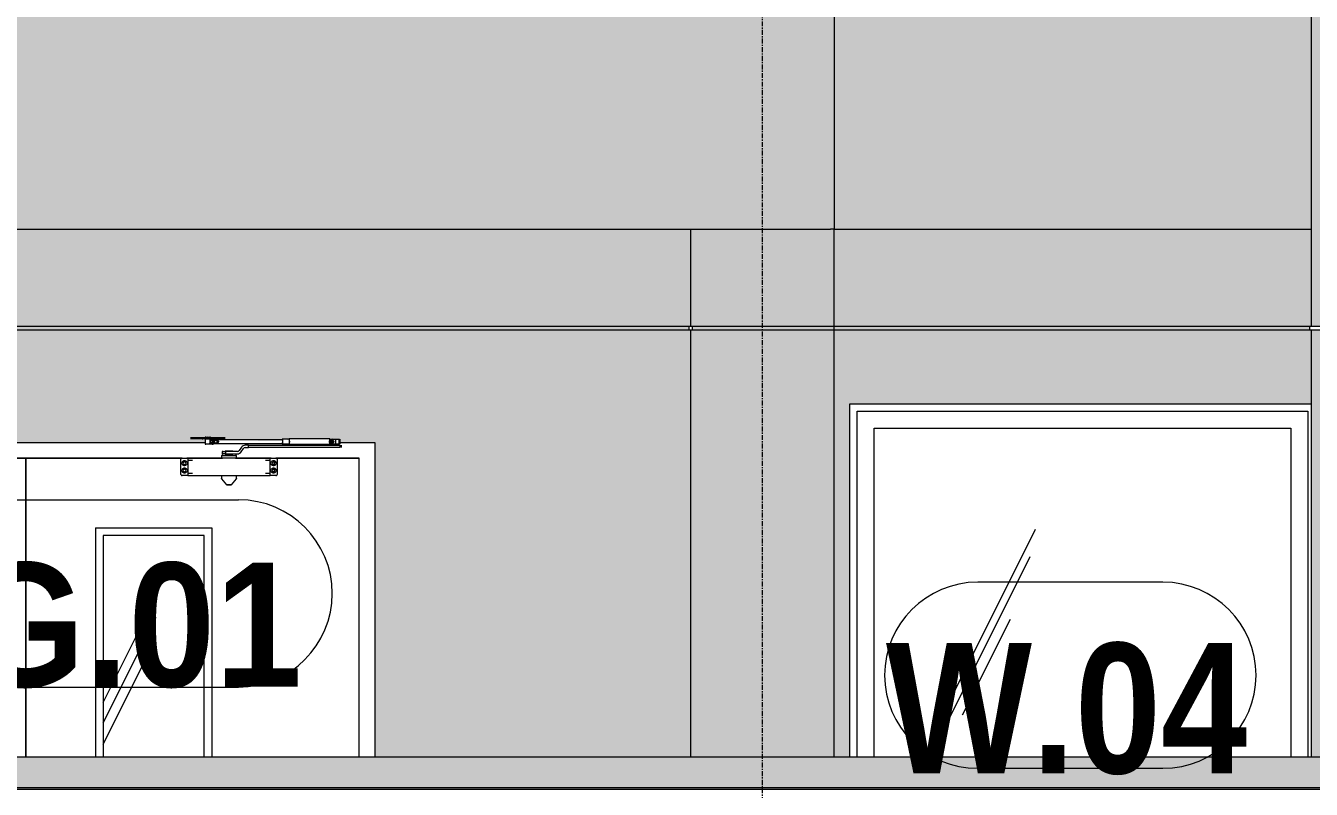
# Model space of a CAD drawing. Header units: millimetres. Extents: x 25061 to 259291, y -8723 to 35400.
# Drawn here: x 202011 to 205325, y 3506 to 5475 of the extents above; entities that cross this region are included whole.
import ezdxf

# ---------------------------------------------------------------- set-up
doc = ezdxf.new("R2010")
doc.units = ezdxf.units.MM
doc.linetypes.add('1 NÉT CALL OUT', pattern=[6, 3, -3])
doc.linetypes.add('Grid Line', pattern=[22.225, 12.7, -3.175, 3.175, -3.175])
for name, color, linetype, lineweight in [('A-DOOR', 31, 'Continuous', 9), ('A-DOOR-FRAM', 31, 'Continuous', 9), ('A-DOOR-IDEN', 31, 'Continuous', 9), ('A-GLAZ', 151, 'Continuous', 9), ('A-GLAZ-1', 7, '1 NÉT CALL OUT', 9), ('A-GLAZ-CURT', 52, 'Continuous', 9), ('A-GLAZ-CWMG', 51, 'Continuous', 9), ('A-GLAZ-IDEN', 152, 'Continuous', 9), ('A-WALL', 113, 'Continuous', 9), ('A-WALL-PATT-3', 111, 'Continuous', 5), ('I-WALL', 2, 'Continuous', 9), ('S-GRID-1', 1, 'Grid Line', 9)]:
    doc.layers.add(name, color=color, linetype=linetype, lineweight=lineweight)
doc.styles.add('Arial_B_1', font='arialbd.ttf', dxfattribs={"width": 0.9, "height": 320})
doc.styles.add('Arial_B_2', font='arialbd.ttf', dxfattribs={"width": 0.85, "height": 336})
pattern_1 = [(63.435, (-78970.7, 14236.3), (-0.002, 1625.6), [567.96, -3066.99]), (63.435, (-80596.3, 14236.3), (-0.002, 1625.6), [567.96, -3066.99]), (63.435, (-78192.5, 14550.35), (-0.002, 1625.6), [567.96, -3066.99]), (63.435, (-79818.1, 14550.35), (-0.002, 1625.6), [567.96, -3066.99]), (63.435, (-78310.3, 14439.5), (-0.002, 1625.6), [567.96, -3066.99]), (63.435, (-79935.9, 14439.5), (-0.002, 1625.6), [567.96, -3066.99]), (63.435, (-78430.35, 15074.4), (-0.002, 1625.6), [276.06, -3358.9]), (63.435, (-80055.95, 15074.4), (-0.002, 1625.6), [276.06, -3358.9]), (63.435, (-78508.9, 14976.15), (-0.002, 1625.6), [567.96, -3066.99]), (63.435, (-80134.5, 14976.15), (-0.002, 1625.6), [567.96, -3066.99]), (63.435, (-78495, 15046.7), (-0.002, 1625.6), [567.96, -3066.99]), (63.435, (-80120.6, 15046.7), (-0.002, 1625.6), [567.96, -3066.99]), (63.435, (-79150.9, 14737.2), (-0.002, 1625.6), [567.96, -3066.99]), (63.435, (-80776.5, 14737.2), (-0.002, 1625.6), [567.96, -3066.99]), (63.435, (-79137, 14820.35), (-0.002, 1625.6), [567.96, -3066.99]), (63.435, (-80762.6, 14820.35), (-0.002, 1625.6), [567.96, -3066.99]), (63.435, (-79133.3, 14880.3), (-0.002, 1625.6), [567.96, -3066.99]), (63.435, (-80758.9, 14880.3), (-0.002, 1625.6), [567.96, -3066.99])]

# ---------------------------------------------------------------- blocks, each defined once
blk = doc.blocks.new('M_Fixed - 1200 x 1400-2147274-TKCS_MẶT CẮT 2')
at = {"layer": 'A-GLAZ'}
h = blk.add_hatch(dxfattribs=at)
h.set_pattern_fill('FP_35', color=256, style=0, pattern_type=2)
h.set_pattern_definition(pattern_1)
h.paths.add_polyline_path([(-76417.1, 3589.5), (-75990.6, 3589.5), (-75990.6, 4437), (-77064.6, 4437), (-77064.6, 3589.5), (-76706.4, 3589.5)])
for p, q in [((-77108.6, 3589.5), (-77108.6, 4481)), ((-77108.6, 4481), (-75946.6, 4481)), ((-75946.6, 4481), (-75946.6, 3589.5)), ((-77064.6, 3589.5), (-77064.6, 4437)), ((-77064.6, 4437), (-75990.6, 4437)), ((-75990.6, 4437), (-75990.6, 3589.5))]:
    blk.add_line(p, q, dxfattribs=at)
blk = doc.blocks.new('FD_07 - DIG_01-1800x2200-CỬA ĐI 2 CÁNH 2-2150742-TKCS_MẶT CẮT 2')
at = {"layer": 'A-DOOR'}
h = blk.add_hatch(dxfattribs=at)
h.set_pattern_fill('FP_35', color=256, style=0, pattern_type=2)
h.set_pattern_definition(pattern_1)
h.paths.add_polyline_path([(-79052.2, 2400), (-78792.2, 2400), (-78792.2, 2956.6), (-79052.2, 2956.6), (-79052.2, 2660)])
h.paths.add_polyline_path([(-78792.2, 3589.5), (-78792.2, 4160), (-79052.2, 4160), (-79052.2, 3589.5)])
for p, q in [((-78827.6, 4413.5), (-78827.2, 4413.5)), ((-78827.6, 4410.5), (-78827.2, 4410.5)), ((-78827.2, 4413.5), (-78807.9, 4413.5)), ((-78827.2, 4410.5), (-78807.9, 4410.5)), ((-78807.9, 4413.5), (-78807.6, 4413.5)), ((-78807.9, 4410.5), (-78807.6, 4410.5)), ((-78807.5, 4413.5), (-78802.3, 4413.5)), ((-78807.5, 4410.5), (-78802.3, 4410.5)), ((-78802.3, 4413.5), (-78801.2, 4413.5)), ((-78802.3, 4410.5), (-78801.2, 4410.5)), ((-78801.2, 4413.5), (-78784.7, 4413.5)), ((-78801.2, 4410.5), (-78784.7, 4410.5)), ((-78795.6, 4409.5), (-78797.6, 4409.5)), ((-78797.6, 4409.5), (-78795.6, 4409.5)), ((-78787.3, 4409.5), (-78795.6, 4409.5)), ((-78789.1, 4409.5), (-78789.1, 4395.5)), ((-78787.8, 4409.5), (-78788.8, 4409.5)), ((-78788.8, 4409.5), (-78777.3, 4409.5)), ((-78788.6, 4415.3), (-78788.6, 4413.5)), ((-78787.6, 4410.5), (-78787.6, 4409.5)), ((-78787.6, 4409.5), (-78787.5, 4409.5)), ((-78782.6, 4413.5), (-78785.1, 4413.5)), ((-78785.1, 4413.5), (-78782.6, 4413.5)), ((-78782.6, 4410.5), (-78785.1, 4410.5)), ((-78785.1, 4410.5), (-78782.6, 4410.5)), ((-78782.6, 4410.5), (-78785.1, 4410.5)), ((-78785.1, 4410.5), (-78782.6, 4410.5)), ((-78784.7, 4413.5), (-78780.4, 4413.5)), ((-78784.7, 4413.5), (-78780.4, 4413.5)), ((-78780.4, 4412.5), (-78784.7, 4412.5)), ((-78784.7, 4410.5), (-78780.4, 4410.5)), ((-78784.7, 4410.5), (-78780.4, 4410.5)), ((-78782.6, 4413.5), (-78784.1, 4413.5)), ((-78784.1, 4413.5), (-78782.6, 4413.5)), ((-78782.6, 4415.3), (-78782.6, 4415.3)), ((-78782.6, 4415.3), (-78782.6, 4415.3)), ((-78782.6, 4413.5), (-78780.1, 4413.5)), ((-78780.1, 4413.5), (-78782.6, 4413.5)), ((-78782.6, 4413.5), (-78781, 4413.5)), ((-78781, 4413.5), (-78782.6, 4413.5)), ((-78782.6, 4410.5), (-78780.1, 4410.5)), ((-78780.1, 4410.5), (-78782.6, 4410.5)), ((-78782.6, 4410.5), (-78780.1, 4410.5)), ((-78780.1, 4410.5), (-78782.6, 4410.5)), ((-78780.4, 4413.5), (-78764, 4413.5)), ((-78780.4, 4410.5), (-78764, 4410.5)), ((-78777.6, 4409.5), (-78777.6, 4410.5)), ((-78777.3, 4409.5), (-78771.6, 4409.5)), ((-78777.3, 4409.5), (-78777.3, 4395.5)), ((-78776.6, 4413.5), (-78776.6, 4415.3)), ((-78776.1, 4395.5), (-78776.1, 4409.5)), ((-78769.6, 4409.5), (-78771.6, 4409.5)), ((-78767.6, 4409.5), (-78769.6, 4409.5)), ((-78769.6, 4409.5), (-78767.6, 4409.5)), ((-78764, 4413.5), (-78762.8, 4413.5)), ((-78764, 4410.5), (-78762.8, 4410.5)), ((-78762.8, 4413.5), (-78757.6, 4413.5)), ((-78762.8, 4410.5), (-78757.6, 4410.5)), ((-78757.5, 4413.5), (-78757.2, 4413.5)), ((-78757.5, 4410.5), (-78757.2, 4410.5)), ((-78757.2, 4413.5), (-78738, 4413.5)), ((-78757.2, 4410.5), (-78738, 4410.5)), ((-78738, 4413.5), (-78737.6, 4413.5)), ((-78738, 4410.5), (-78737.6, 4410.5)), ((-78573.2, 4408.5), (-78590.6, 4408.5)), ((-78468.6, 4409.5), (-78573.2, 4409.5)), ((-78467.7, 4409), (-78460.8, 4409)), ((-78467.7, 4409), (-78467.7, 4396)), ((-78467.7, 4396.4), (-78467.7, 4408.6)), ((-78467.7, 4408.6), (-78467.7, 4396.4)), ((-78461.4, 4409), (-78460.8, 4409)), ((-78460.8, 4409), (-78453.7, 4409)), ((-78453.7, 4409), (-78443.1, 4409)), ((-78453.7, 4409), (-78453.7, 4396)), ((-78444.1, 4393), (-78444.1, 4409)), ((-78441.6, 4396), (-78441.6, 4409)), ((-78788.8, 4395.5), (-78789.1, 4395.5)), ((-78789.1, 4395.5), (-78787.4, 4395.5)), ((-78777.3, 4395.5), (-78788.8, 4395.5)), ((-78777.8, 4402.4), (-78777.8, 4395.5)), ((-78777.8, 4395.5), (-78777.1, 4395.5)), ((-78771.6, 4395.5), (-78777.3, 4395.5)), ((-78590.6, 4407.5), (-78777, 4407.5)), ((-78777, 4397.5), (-78590.6, 4397.5)), ((-78773, 4405.8), (-78773, 4403.9)), ((-78773, 4401), (-78773, 4399.2)), ((-78771.4, 4406.5), (-78766.6, 4406.5)), ((-78768.2, 4406.5), (-78771.4, 4406.5)), ((-78771.4, 4398.5), (-78768.2, 4398.5)), ((-78766.6, 4398.5), (-78771.4, 4398.5)), ((-78767, 4406.5), (-78768.2, 4406.5)), ((-78768.2, 4398.5), (-78767, 4398.5)), ((-78766.6, 4406.5), (-78765.4, 4406.5)), ((-78765.4, 4398.5), (-78766.6, 4398.5)), ((-78765.4, 4406.5), (-78758.5, 4406.5)), ((-78758.5, 4398.5), (-78765.4, 4398.5)), ((-78758.5, 4398.5), (-78758.5, 4406.5)), ((-78745.4, 4377), (-78745.4, 4371)), ((-78743.2, 4377), (-78745.4, 4377)), ((-78745.4, 4377), (-78736.9, 4377)), ((-78738, 4379), (-78730.6, 4379)), ((-78738, 4379), (-78738, 4377)), ((-78706.5, 4377), (-78736.9, 4377)), ((-78736.9, 4377), (-78736.9, 4371)), ((-78730.6, 4379), (-78720.6, 4379)), ((-78730.6, 4379), (-78730.6, 4377)), ((-78720.6, 4379), (-78717.9, 4379)), ((-78720.6, 4379), (-78720.6, 4377)), ((-78717.9, 4377), (-78717.9, 4379)), ((-78695.8, 4387.9), (-78701.6, 4379.6)), ((-78696.7, 4376.1), (-78690.9, 4384.4)), ((-78686, 4393), (-78686, 4393)), ((-78677.6, 4393), (-78686, 4393)), ((-78686, 4387), (-78677.6, 4387)), ((-78677.6, 4387), (-78677.6, 4393)), ((-78677.6, 4393), (-78442.2, 4393)), ((-78442.2, 4387), (-78677.6, 4387)), ((-78590.6, 4396.5), (-78573.2, 4396.5)), ((-78573.2, 4395.5), (-78468.6, 4395.5)), ((-78460.8, 4396), (-78467.7, 4396)), ((-78460.8, 4396), (-78461.4, 4396)), ((-78453.7, 4396), (-78460.8, 4396)), ((-78455.1, 4396), (-78455.1, 4393)), ((-78453.9, 4396.2), (-78453.9, 4393)), ((-78443.1, 4396), (-78453.7, 4396)), ((-78445.3, 4393), (-78445.3, 4396)), ((-78442.2, 4393), (-78442.2, 4393)), ((-78442.2, 4393), (-78442.2, 4387)), ((-78442.2, 4387), (-78442.2, 4387)), ((-78437.6, 4387), (-78437.6, 4393)), ((-79252.2, 4360), (-79655.4, 4360)), ((-78848.9, 4360), (-79252.2, 4360)), ((-79252.2, 4360), (-79252.2, 3589.5)), ((-79252.2, 3589.5), (-79252.2, 4360)), ((-78851.9, 4318), (-78851.9, 4357)), ((-78848.9, 4360), (-78836.7, 4360)), ((-78744.9, 4360), (-78836.7, 4360)), ((-78836.7, 4360), (-78834.7, 4360)), ((-78834.3, 4360), (-78833.9, 4360)), ((-78621.9, 4360), (-78833.9, 4360)), ((-78833.9, 4360), (-78833.9, 4359.7)), ((-78833.9, 4359.7), (-78833.9, 4351.1)), ((-78821.9, 4354), (-78833.9, 4354)), ((-78833.9, 4351.1), (-78833.9, 4349.3)), ((-78833.9, 4349.3), (-78833.9, 4325.7)), ((-78747.5, 4367), (-78747.5, 4360)), ((-78744.9, 4367), (-78747.5, 4367)), ((-78747.5, 4367), (-78746.8, 4367)), ((-78746.8, 4360), (-78747.5, 4360)), ((-78747.5, 4360), (-78744.9, 4360)), ((-78746.8, 4367), (-78708.4, 4367)), ((-78708.4, 4360), (-78746.8, 4360)), ((-78736.9, 4371), (-78745.4, 4371)), ((-78745.4, 4371), (-78743.2, 4371)), ((-78738, 4371), (-78738, 4369)), ((-78734.3, 4369), (-78738, 4369)), ((-78736.9, 4371), (-78706.5, 4371)), ((-78736.9, 4369), (-78736.9, 4367)), ((-78736.6, 4369), (-78736.9, 4369)), ((-78736.9, 4369), (-78736.6, 4369)), ((-78735.7, 4369), (-78736.6, 4369)), ((-78736.6, 4369), (-78735.7, 4369)), ((-78725.6, 4369), (-78734.3, 4369)), ((-78734.3, 4369), (-78730.3, 4369)), ((-78730.6, 4369), (-78734.3, 4369)), ((-78730.6, 4371), (-78730.6, 4369)), ((-78725.6, 4369), (-78730.6, 4369)), ((-78730.3, 4369), (-78721.6, 4369)), ((-78719.2, 4369), (-78725.6, 4369)), ((-78720.6, 4369), (-78725.6, 4369)), ((-78721.6, 4369), (-78719.2, 4369)), ((-78720.6, 4371), (-78720.6, 4369)), ((-78719.2, 4369), (-78720.6, 4369)), ((-78719.2, 4369), (-78718.9, 4369)), ((-78718.9, 4369), (-78719.2, 4369)), ((-78717.9, 4369), (-78719.2, 4369)), ((-78718.9, 4367), (-78718.9, 4369)), ((-78717.9, 4369), (-78717.9, 4371)), ((-78709.1, 4367), (-78711, 4367)), ((-78619.2, 4360), (-78711, 4360)), ((-78711, 4360), (-78709.1, 4360)), ((-78708.4, 4367), (-78709.1, 4367)), ((-78709.1, 4360), (-78708.4, 4360)), ((-78708.4, 4360), (-78708.4, 4367)), ((-78621.9, 4354), (-78633.9, 4354)), ((-78621.9, 4360), (-78621.6, 4360)), ((-78621.9, 4359.7), (-78621.9, 4360)), ((-78621.9, 4351.1), (-78621.9, 4359.7)), ((-78621.9, 4349.3), (-78621.9, 4351.1)), ((-78621.9, 4325.7), (-78621.9, 4349.3)), ((-78621.1, 4360), (-78619.2, 4360)), ((-78619.2, 4360), (-78606.9, 4360)), ((-78392.2, 4360), (-78606.9, 4360)), ((-78603.9, 4357), (-78603.9, 4318)), ((-78392.2, 3589.5), (-78392.2, 4360)), ((-78836.7, 4315), (-78848.9, 4315)), ((-78834.7, 4315), (-78836.7, 4315)), ((-78833.9, 4315), (-78834.3, 4315)), ((-78833.9, 4325.7), (-78833.9, 4323.9)), ((-78833.9, 4323.9), (-78833.9, 4315.3)), ((-78833.9, 4321), (-78821.9, 4321)), ((-78833.9, 4315.3), (-78833.9, 4315)), ((-78833.9, 4315), (-78621.9, 4315)), ((-78747.4, 4315), (-78747.4, 4307.4)), ((-78746.8, 4315), (-78727.9, 4315)), ((-78727.9, 4315), (-78709.1, 4315)), ((-78708.4, 4307.4), (-78708.4, 4315)), ((-78633.9, 4321), (-78621.9, 4321)), ((-78621.9, 4323.9), (-78621.9, 4325.7)), ((-78621.9, 4315.3), (-78621.9, 4323.9)), ((-78621.9, 4315), (-78621.9, 4315.3)), ((-78621.6, 4315), (-78621.9, 4315)), ((-78619.2, 4315), (-78621.1, 4315)), ((-78606.9, 4315), (-78619.2, 4315)), ((-78747.2, 4306.7), (-78734.2, 4291.3)), ((-78727.9, 4291), (-78727.9, 4291)), ((-78727.9, 4291), (-78727.9, 4291)), ((-78721.7, 4291.3), (-78708.7, 4306.7)), ((-79072.2, 4180), (-78772.2, 4180)), ((-79072.2, 4180), (-79072.2, 3589.5)), ((-78772.2, 4180), (-78772.2, 3589.5)), ((-79052.2, 4160), (-79052.2, 3589.5)), ((-78792.2, 4160), (-79052.2, 4160)), ((-78792.2, 3589.5), (-78792.2, 4160))]:
    blk.add_line(p, q, dxfattribs=at)
at = {"layer": 'A-DOOR', "flags": 128}
for points in [[(-78758.5, 4406.5), (-78757.5, 4406), (-78756.7, 4405.4), (-78756.1, 4404.7), (-78755.6, 4404), (-78755.3, 4403.3), (-78755.3, 4402.5)], [(-78755.3, 4402.5), (-78755.3, 4401.7), (-78755.6, 4401), (-78756.1, 4400.3), (-78756.7, 4399.6), (-78757.5, 4399), (-78758.5, 4398.5)], [(-78757.8, 4402.5), (-78757.9, 4403.3), (-78758.1, 4404), (-78758.4, 4404.7)], [(-78758.4, 4400.3), (-78758.1, 4401), (-78757.9, 4401.7), (-78757.8, 4402.5)], [(-78848.9, 4360), (-78849.6, 4359.9), (-78850.2, 4359.7), (-78850.8, 4359.3), (-78851.3, 4358.9), (-78851.6, 4358.3), (-78851.9, 4357.7), (-78851.9, 4357)], [(-78603.9, 4357), (-78604, 4357.7), (-78604.2, 4358.3), (-78604.6, 4358.9), (-78605.1, 4359.3), (-78605.6, 4359.7), (-78606.3, 4359.9), (-78606.9, 4360)], [(-78851.9, 4318), (-78851.9, 4317.3), (-78851.6, 4316.7), (-78851.3, 4316.1), (-78850.8, 4315.7), (-78850.2, 4315.3), (-78849.6, 4315.1), (-78848.9, 4315)], [(-78606.9, 4315), (-78606.3, 4315.1), (-78605.6, 4315.3), (-78605.1, 4315.7), (-78604.6, 4316.1), (-78604.2, 4316.7), (-78604, 4317.3), (-78603.9, 4318)], [(-78747.2, 4306.7), (-78747.2, 4306.7), (-78747.2, 4306.8), (-78747.2, 4306.8), (-78747.3, 4306.8), (-78747.3, 4306.9), (-78747.3, 4306.9), (-78747.3, 4307), (-78747.4, 4307), (-78747.4, 4307), (-78747.4, 4307.1), (-78747.4, 4307.1), (-78747.4, 4307.2), (-78747.4, 4307.2), (-78747.4, 4307.3), (-78747.4, 4307.3), (-78747.4, 4307.3), (-78747.4, 4307.4), (-78747.4, 4307.4)], [(-78733.5, 4291), (-78733.5, 4291), (-78733.6, 4291), (-78733.6, 4291), (-78733.7, 4291), (-78733.7, 4291), (-78733.7, 4291), (-78733.8, 4291), (-78733.8, 4291), (-78733.8, 4291.1), (-78733.9, 4291.1), (-78733.9, 4291.1), (-78733.9, 4291.1), (-78734, 4291.1), (-78734, 4291.1), (-78734, 4291.2), (-78734.1, 4291.2), (-78734.1, 4291.2), (-78734.1, 4291.2), (-78734.1, 4291.3), (-78734.2, 4291.3), (-78734.2, 4291.3), (-78734.2, 4291.3)], [(-78727.9, 4291), (-78728.2, 4291), (-78728.4, 4291), (-78728.6, 4291), (-78728.8, 4291), (-78729, 4291), (-78729.3, 4291), (-78729.5, 4291), (-78729.7, 4291), (-78729.9, 4291), (-78730.1, 4291), (-78730.3, 4291), (-78730.5, 4291), (-78730.7, 4291), (-78730.9, 4291), (-78731.1, 4291), (-78731.3, 4291), (-78731.4, 4291), (-78731.6, 4291), (-78731.8, 4291), (-78731.9, 4291), (-78732.1, 4291), (-78732.2, 4291), (-78732.4, 4291), (-78732.5, 4291), (-78732.6, 4291), (-78732.7, 4291), (-78732.9, 4291), (-78733, 4291), (-78733, 4291), (-78733.1, 4291), (-78733.2, 4291), (-78733.3, 4291), (-78733.3, 4291), (-78733.4, 4291), (-78733.4, 4291), (-78733.5, 4291), (-78733.5, 4291), (-78733.5, 4291), (-78733.5, 4291)], [(-78733.5, 4291), (-78733.5, 4291), (-78733.5, 4291), (-78733.5, 4291), (-78733.4, 4291), (-78733.4, 4291), (-78733.3, 4291), (-78733.3, 4291), (-78733.2, 4291), (-78733.2, 4291), (-78733.1, 4291), (-78733, 4291), (-78732.9, 4291), (-78732.8, 4291), (-78732.7, 4291), (-78732.5, 4291), (-78732.4, 4291), (-78732.3, 4291), (-78732.1, 4291), (-78732, 4291), (-78731.8, 4291), (-78731.7, 4291), (-78731.5, 4291), (-78731.3, 4291), (-78731.1, 4291), (-78730.9, 4291), (-78730.8, 4291), (-78730.6, 4291), (-78730.4, 4291), (-78730.2, 4291), (-78730, 4291), (-78729.7, 4291), (-78729.5, 4291), (-78729.3, 4291), (-78729.1, 4291), (-78728.9, 4291), (-78728.7, 4291), (-78728.4, 4291), (-78728.2, 4291), (-78728, 4291), (-78727.9, 4291)], [(-78727.9, 4291), (-78727.7, 4291), (-78727.5, 4291), (-78727.3, 4291), (-78727, 4291), (-78726.8, 4291), (-78726.6, 4291), (-78726.4, 4291), (-78726.2, 4291), (-78726, 4291), (-78725.8, 4291), (-78725.6, 4291), (-78725.4, 4291), (-78725.2, 4291), (-78725, 4291), (-78724.8, 4291), (-78724.6, 4291), (-78724.4, 4291), (-78724.3, 4291), (-78724.1, 4291), (-78723.9, 4291), (-78723.8, 4291), (-78723.6, 4291), (-78723.5, 4291), (-78723.4, 4291), (-78723.2, 4291), (-78723.1, 4291), (-78723, 4291), (-78722.9, 4291), (-78722.8, 4291), (-78722.7, 4291), (-78722.7, 4291), (-78722.6, 4291), (-78722.5, 4291), (-78722.5, 4291), (-78722.4, 4291), (-78722.4, 4291), (-78722.4, 4291), (-78722.4, 4291), (-78722.4, 4291)], [(-78722.4, 4291), (-78722.4, 4291), (-78722.4, 4291), (-78722.4, 4291), (-78722.4, 4291), (-78722.5, 4291), (-78722.5, 4291), (-78722.6, 4291), (-78722.6, 4291), (-78722.7, 4291), (-78722.8, 4291), (-78722.9, 4291), (-78723, 4291), (-78723.1, 4291), (-78723.2, 4291), (-78723.3, 4291), (-78723.5, 4291), (-78723.6, 4291), (-78723.7, 4291), (-78723.9, 4291), (-78724, 4291), (-78724.2, 4291), (-78724.4, 4291), (-78724.6, 4291), (-78724.7, 4291), (-78724.9, 4291), (-78725.1, 4291), (-78725.3, 4291), (-78725.5, 4291), (-78725.7, 4291), (-78725.9, 4291), (-78726.1, 4291), (-78726.3, 4291), (-78726.6, 4291), (-78726.8, 4291), (-78727, 4291), (-78727.2, 4291), (-78727.4, 4291), (-78727.7, 4291), (-78727.9, 4291), (-78727.9, 4291)], [(-78721.7, 4291.3), (-78721.7, 4291.3), (-78721.7, 4291.3), (-78721.7, 4291.2), (-78721.8, 4291.2), (-78721.8, 4291.2), (-78721.8, 4291.2), (-78721.8, 4291.2), (-78721.9, 4291.1), (-78721.9, 4291.1), (-78721.9, 4291.1), (-78722, 4291.1), (-78722, 4291.1), (-78722, 4291.1), (-78722.1, 4291), (-78722.1, 4291), (-78722.2, 4291), (-78722.2, 4291), (-78722.2, 4291), (-78722.3, 4291), (-78722.3, 4291), (-78722.3, 4291), (-78722.4, 4291)], [(-78708.4, 4307.4), (-78708.4, 4307.4), (-78708.4, 4307.3), (-78708.4, 4307.3), (-78708.4, 4307.2), (-78708.5, 4307.2), (-78708.5, 4307.1), (-78708.5, 4307.1), (-78708.5, 4307.1), (-78708.5, 4307), (-78708.5, 4307), (-78708.5, 4306.9), (-78708.6, 4306.9), (-78708.6, 4306.9), (-78708.6, 4306.8), (-78708.6, 4306.8), (-78708.7, 4306.7), (-78708.7, 4306.7), (-78708.7, 4306.7)]]:
    blk.add_lwpolyline(points, dxfattribs=at)
at = {"layer": 'A-DOOR'}
for centre, start, end in [((-78842.9, 4347), 0, 180), ((-78842.9, 4347), 180, 0), ((-78612.9, 4347), 0, 180), ((-78612.9, 4347), 180, 0), ((-78842.9, 4328), 0, 180), ((-78842.9, 4328), 180, 0), ((-78612.9, 4328), 0, 180), ((-78612.9, 4328), 180, 0)]:
    blk.add_arc(centre, 3.5, start, end, dxfattribs=at)
for centre, major_axis, ratio, start_param, end_param in [((-78771.6, 4402.5), (0, 7), 0.965835, 4.712389, 6.283185), ((-78774.3, 4402.5), (0, 7), 0.965835, 4.712389, 5.759587), ((-78772.2, 4402.5), (0, 7), 0.965835, 4.712389, 6.021386), ((-78773.7, 4402.5), (0, 7), 0.965835, 4.974188, 5.759587), ((-78590.6, 4402.5), (0, 6), 0.259156, 4.712389, 6.806784), ((-78573.2, 4402.5), (0, 7), 0.259156, 4.712389, 7.068583), ((-78573.2, 4402.5), (0, 6), 0.259156, 4.712389, 6.806784), ((-78468.6, 4402.5), (0, 7), 0.259156, 5.776005, 6.283185), ((-78459.5, 4402.5), (0, 6.79), 0.965835, 0.291061, 1.570796), ((-78459, 4402.5), (0, 6.79), 0.965835, 0.291061, 1.570796), ((-78777, 4402.5), (0, 5), 0.259156, 2.356194, 2.879793), ((-78772, 4402.5), (0, 2.5), 0.965835, 0.261799, 0.523599), ((-78772, 4402.5), (0, 2.5), 0.965835, 2.617994, 2.879793), ((-78771.5, 4402.5), (0, 2.5), 0.965835, 0.261799, 0.523599), ((-78771.5, 4402.5), (0, 2.5), 0.965835, 0.261799, 0.523599), ((-78771.5, 4402.5), (0, 2.5), 0.965835, 2.617994, 2.879793), ((-78771.5, 4402.5), (0, 2.5), 0.965835, 2.617994, 2.879793), ((-78773.8, 4402.5), (0, 5), 0.259156, 4.942493, 5.172597), ((-78773.8, 4402.5), (0, 5), 0.259156, 4.252181, 4.482285), ((-78770, 4402.5), (0, 2.5), 0.965835, 0.785398, 1.047198), ((-78770, 4402.5), (0, 2.5), 0.965835, 0.785398, 1.047198), ((-78770, 4402.5), (0, 2.5), 0.965835, 2.094395, 2.356194), ((-78770, 4402.5), (0, 2.5), 0.965835, 2.094395, 2.356194), ((-78769.4, 4402.5), (0, 2.5), 0.965835, 4.712389, 7.853982), ((-78769.4, 4402.5), (0, 2.5), 0.965835, 1.570796, 4.712389), ((-78771.6, 4402.5), (0, 7), 0.965835, 3.141593, 4.712389), ((-78770, 4402.5), (0, 2.5), 0.965835, 4.712389, 6.806784), ((-78770, 4402.5), (0, 2.5), 0.965835, 4.712389, 6.806784), ((-78770, 4402.5), (0, 2.5), 0.965835, 2.617994, 4.712389), ((-78770, 4402.5), (0, 2.5), 0.965835, 2.617994, 4.712389), ((-78771.5, 4402.5), (0, 2.5), 0.965835, 4.712389, 6.021386), ((-78771.5, 4402.5), (0, 2.5), 0.965835, 4.712389, 6.021386), ((-78771.5, 4402.5), (0, 2.5), 0.965835, 3.403392, 4.712389), ((-78774.3, 4402.5), (0, 7), 0.965835, 3.665191, 4.712389), ((-78771.5, 4402.5), (0, 2.5), 0.965835, 3.403392, 4.712389), ((-78772, 4402.5), (0, 2.5), 0.965835, 4.712389, 5.759587), ((-78772, 4402.5), (0, 2.5), 0.965835, 3.665191, 4.712389), ((-78772.2, 4402.5), (0, 7), 0.965835, 3.403392, 4.712389), ((-78773.7, 4402.5), (0, 7), 0.965835, 3.665191, 4.45059), ((-78706.5, 4383), (0, 6), 1, 3.141593, 4.101524), ((-78706.5, 4383), (0, 12), 1, 3.141593, 4.101524), ((-78686, 4381), (0, 12), 1, 0, 0.959931), ((-78686, 4381), (0, 6), 1, 0, 0.959931), ((-78590.6, 4402.5), (0, 6), 0.259156, 2.617994, 4.712389), ((-78590.6, 4402.5), (0, 5), 0.259156, 4.712389, 6.283185), ((-78590.6, 4402.5), (0, 5), 0.259156, 3.141593, 4.712389), ((-78573.2, 4402.5), (0, 7), 0.259156, 2.356194, 4.712389), ((-78573.2, 4402.5), (0, 6), 0.259156, 2.617994, 4.712389), ((-78468.6, 4402.5), (0, 7), 0.259156, 3.141593, 3.648773), ((-78459.5, 4402.5), (0, 6.79), 0.965835, 1.570796, 2.850532), ((-78459, 4402.5), (0, 6.79), 0.965835, 1.570796, 2.850532), ((-78462, 4402.5), (0, 2.5), 0.965835, 4.712389, 7.068583), ((-78462.5, 4402.5), (0, 2.5), 0.965835, 6.021386, 6.806784), ((-78462, 4402.5), (0, 2.5), 0.965835, 2.356194, 4.712389), ((-78462.5, 4402.5), (0, 2.5), 0.965835, 2.617994, 3.403392), ((-78461.9, 4402.5), (0, 2.5), 0.965835, 4.712389, 7.068583), ((-78461.9, 4402.5), (0, 2.5), 0.965835, 2.356194, 4.712389), ((-78460.1, 4402.5), (0, 2.5), 0.965835, 6.021386, 7.853982), ((-78460.2, 4402.5), (0, 2.5), 0.965835, 6.021386, 7.853982), ((-78460.1, 4402.5), (0, 2.5), 0.965835, 1.570796, 3.403392), ((-78460.2, 4402.5), (0, 2.5), 0.965835, 1.570796, 3.403392), ((-78459.6, 4402.5), (0, 2.5), 0.965835, 4.712389, 7.853982), ((-78459.6, 4402.5), (0, 2.5), 0.965835, 1.570796, 4.712389), ((-78462.5, 4402.5), (0, 2.5), 0.965835, 4.712389, 5.759587), ((-78462.5, 4402.5), (0, 2.5), 0.965835, 3.665191, 4.712389), ((-78460.2, 4402.5), (0, 2.5), 0.965835, 4.712389, 5.759587), ((-78460.2, 4402.5), (0, 2.5), 0.965835, 3.665191, 4.712389), ((-78460.1, 4402.5), (0, 2.5), 0.965835, 4.712389, 5.759587), ((-78460.1, 4402.5), (0, 2.5), 0.965835, 3.665191, 4.712389)]:
    blk.add_ellipse(centre, major_axis=major_axis, ratio=ratio, start_param=start_param, end_param=end_param, dxfattribs=at)
for points, knots in [([(-78468.8, 4402.5), (-78468.8, 4402.8), (-78468.8, 4403.2), (-78468.7, 4403.7), (-78468.7, 4404), (-78468.6, 4404.4), (-78468.5, 4404.8), (-78468.5, 4405), (-78468.4, 4405.3), (-78468.4, 4405.4), (-78468.3, 4405.6), (-78468.3, 4405.8), (-78468.2, 4406.1), (-78468.1, 4406.3), (-78468.1, 4406.5), (-78468, 4406.7), (-78468, 4406.8), (-78467.9, 4407), (-78467.9, 4407.3), (-78467.8, 4407.5), (-78467.8, 4407.8), (-78467.7, 4408.2), (-78467.7, 4408.5), (-78467.7, 4408.6)], [0, 0, 0, 0, 0.1, 0.15, 0.2, 0.25, 0.3, 0.35, 0.375, 0.4, 0.425, 0.45, 0.5, 0.55, 0.575, 0.6, 0.625, 0.65, 0.7, 0.75, 0.8, 0.9, 1, 1, 1, 1]), ([(-78467.7, 4396.4), (-78467.7, 4396.5), (-78467.7, 4396.8), (-78467.8, 4397.2), (-78467.8, 4397.5), (-78467.9, 4397.7), (-78467.9, 4398), (-78468, 4398.2), (-78468, 4398.3), (-78468.1, 4398.5), (-78468.1, 4398.7), (-78468.2, 4398.9), (-78468.3, 4399.2), (-78468.3, 4399.4), (-78468.4, 4399.6), (-78468.4, 4399.7), (-78468.5, 4400), (-78468.5, 4400.2), (-78468.6, 4400.6), (-78468.7, 4401), (-78468.7, 4401.3), (-78468.8, 4401.8), (-78468.8, 4402.2), (-78468.8, 4402.5)], [0, 0, 0, 0, 0.1, 0.2, 0.25, 0.3, 0.35, 0.375, 0.4, 0.425, 0.45, 0.5, 0.55, 0.575, 0.6, 0.625, 0.65, 0.7, 0.75, 0.8, 0.85, 0.9, 1, 1, 1, 1]), ([(-78849.3, 4347), (-78849.3, 4348.2), (-78848.8, 4350), (-78847.3, 4351.9), (-78845.8, 4352.9), (-78844.1, 4353.5), (-78842.4, 4353.7), (-78840.6, 4353.4), (-78839, 4352.6), (-78837.6, 4351.4), (-78836.9, 4350.4), (-78836.7, 4349.9)], [0, 0, 0, 0, 0.2, 0.3, 0.4, 0.5, 0.6, 0.7, 0.8, 0.9, 1, 1, 1, 1]), ([(-78836.7, 4344.1), (-78837.2, 4343), (-78838.4, 4341.7), (-78840.6, 4340.6), (-78842.4, 4340.3), (-78844.1, 4340.5), (-78845.8, 4341.1), (-78847.3, 4342.1), (-78848.4, 4343.5), (-78849.1, 4345.2), (-78849.3, 4346.4), (-78849.3, 4347)], [0, 0, 0, 0, 0.2, 0.3, 0.4, 0.5, 0.6, 0.7, 0.8, 0.9, 1, 1, 1, 1]), ([(-78619.2, 4349.9), (-78618.7, 4351), (-78617.5, 4352.3), (-78615.3, 4353.4), (-78613.5, 4353.7), (-78611.7, 4353.5), (-78610, 4352.9), (-78608.6, 4351.9), (-78607.4, 4350.5), (-78606.7, 4348.8), (-78606.6, 4347.6), (-78606.6, 4347)], [0, 0, 0, 0, 0.2, 0.3, 0.4, 0.5, 0.6, 0.7, 0.8, 0.9, 1, 1, 1, 1]), ([(-78606.6, 4347), (-78606.6, 4345.8), (-78607.1, 4344), (-78608.6, 4342.1), (-78610, 4341.1), (-78611.7, 4340.5), (-78613.5, 4340.3), (-78615.3, 4340.6), (-78616.9, 4341.4), (-78618.3, 4342.6), (-78618.9, 4343.6), (-78619.2, 4344.1)], [0, 0, 0, 0, 0.2, 0.3, 0.4, 0.5, 0.6, 0.7, 0.8, 0.9, 1, 1, 1, 1]), ([(-78849.3, 4328), (-78849.3, 4329.2), (-78848.8, 4331), (-78847.3, 4332.9), (-78845.8, 4333.9), (-78844.1, 4334.5), (-78842.4, 4334.7), (-78840.6, 4334.4), (-78839, 4333.6), (-78837.6, 4332.4), (-78836.9, 4331.4), (-78836.7, 4330.9)], [0, 0, 0, 0, 0.2, 0.3, 0.4, 0.5, 0.6, 0.7, 0.8, 0.9, 1, 1, 1, 1]), ([(-78836.7, 4325.1), (-78837.2, 4324), (-78838.4, 4322.7), (-78840.6, 4321.6), (-78842.4, 4321.3), (-78844.1, 4321.5), (-78845.8, 4322.1), (-78847.3, 4323.1), (-78848.4, 4324.5), (-78849.1, 4326.2), (-78849.3, 4327.4), (-78849.3, 4328)], [0, 0, 0, 0, 0.2, 0.3, 0.4, 0.5, 0.6, 0.7, 0.8, 0.9, 1, 1, 1, 1]), ([(-78619.2, 4330.9), (-78618.7, 4332), (-78617.5, 4333.3), (-78615.3, 4334.4), (-78613.5, 4334.7), (-78611.7, 4334.5), (-78610, 4333.9), (-78608.6, 4332.9), (-78607.4, 4331.5), (-78606.7, 4329.8), (-78606.6, 4328.6), (-78606.6, 4328)], [0, 0, 0, 0, 0.2, 0.3, 0.4, 0.5, 0.6, 0.7, 0.8, 0.9, 1, 1, 1, 1]), ([(-78606.6, 4328), (-78606.6, 4326.8), (-78607.1, 4325), (-78608.6, 4323.1), (-78610, 4322.1), (-78611.7, 4321.5), (-78613.5, 4321.3), (-78615.3, 4321.6), (-78616.9, 4322.4), (-78618.3, 4323.6), (-78618.9, 4324.6), (-78619.2, 4325.1)], [0, 0, 0, 0, 0.2, 0.3, 0.4, 0.5, 0.6, 0.7, 0.8, 0.9, 1, 1, 1, 1])]:
    blk.add_open_spline(points, degree=3, knots=knots, dxfattribs=at)
for points in [[(-78836.7, 4349.9), (-78836.4, 4349.4), (-78836.1, 4348.5), (-78836, 4347.5), (-78836, 4347)], [(-78836, 4347), (-78836, 4346.5), (-78836.1, 4345.5), (-78836.4, 4344.6), (-78836.7, 4344.1)], [(-78619.9, 4347), (-78619.9, 4347.5), (-78619.8, 4348.5), (-78619.4, 4349.4), (-78619.2, 4349.9)], [(-78619.2, 4344.1), (-78619.4, 4344.6), (-78619.8, 4345.5), (-78619.9, 4346.5), (-78619.9, 4347)], [(-78836.7, 4330.9), (-78836.4, 4330.4), (-78836.1, 4329.5), (-78836, 4328.5), (-78836, 4328)], [(-78836, 4328), (-78836, 4327.5), (-78836.1, 4326.5), (-78836.4, 4325.6), (-78836.7, 4325.1)], [(-78619.9, 4328), (-78619.9, 4328.5), (-78619.8, 4329.5), (-78619.4, 4330.4), (-78619.2, 4330.9)], [(-78619.2, 4325.1), (-78619.4, 4325.6), (-78619.8, 4326.5), (-78619.9, 4327.5), (-78619.9, 4328)]]:
    blk.add_open_spline(points, degree=3, dxfattribs=at)
at = {"layer": 'A-DOOR-FRAM'}
for p, q in [((-79655.4, 4360), (-78848.9, 4360)), ((-78836.7, 4360), (-78744.9, 4360)), ((-78711, 4360), (-78619.2, 4360)), ((-78606.9, 4360), (-78392.2, 4360)), ((-78392.2, 3589.5), (-78392.2, 4360))]:
    blk.add_line(p, q, dxfattribs=at)
blk = doc.blocks.new('Rectangular Mullion - 40 x 80mm-2340581-TKCS_MẶT CẮT 2')
at = {"layer": 'A-GLAZ-CWMG'}
for points in [[(-69151.9, 3509.9), (-68947.6, 3509.9), (-68947.6, 3589.5), (-91952.6, 3589.5), (-91952.6, 3509.9), (-69549.5, 3509.9)], [(-68947.6, 3505.9), (-68947.6, 3509.9), (-91952.6, 3509.9), (-91952.6, 3505.9), (-69151.9, 3505.9)]]:
    blk.add_hatch(color=256, dxfattribs=at).paths.add_polyline_path(points)
for p, q in [((-91952.6, 3589.5), (-68947.6, 3589.5)), ((-68947.6, 3509.9), (-91952.6, 3509.9))]:
    blk.add_line(p, q, dxfattribs=at)
blk = doc.blocks.new('System Panel - Glazed-2599383-TKCS_MẶT CẮT 2')
at = {"layer": 'A-GLAZ-CURT'}
blk.add_line((-91952.6, 3505.9), (-68947.6, 3505.9), dxfattribs=at)
blk = doc.blocks.new('STN_Door Tag - STN_Door Tag-1788670-TKCS_MẶT CẮT 2')
at = {"layer": 'A-DOOR-IDEN'}
for p, q in [((-93966.7, 3889.1), (-92878.6, 3889.1)), ((-93966.7, 3406.1), (-92878.6, 3406.1))]:
    blk.add_line(p, q, dxfattribs=at)
for centre, start, end in [((-93966.7, 3647.6), 90, 270), ((-92878.6, 3647.6), 270, 90)]:
    blk.add_arc(centre, 241.5, start, end, dxfattribs=at)
blk = doc.blocks.new('SSA-WINDOW TAG - 10-2062020-TKCS_MẶT CẮT 2')
at = {"layer": 'A-GLAZ-IDEN'}
for p, q in [((-117145.064287, 7454.4), (-117622.564287, 7454.4)), ((-117622.564287, 6974.4), (-117145.064287, 6974.4))]:
    blk.add_line(p, q, dxfattribs=at)
for centre, start, end in [((-117622.564287, 7214.4), 90, 270), ((-117145.064287, 7214.4), 270, 90)]:
    blk.add_arc(centre, 240, start, end, dxfattribs=at)

msp = doc.modelspace()

# ---------------------------------------------------------------- hatches: boundary and pattern name
at = {"layer": 'A-WALL-PATT-3'}
for points in [[(201375.5, 4950), (204085.2, 4950), (204085.2, 5800), (197525.2, 5800), (197525.2, 4950), (200580.3, 4950)], [(204095.2, 4950), (204095.2, 5800), (204085.2, 5800), (204085.2, 4950)], [(204556.3, 4950), (205325.2, 4950), (205325.2, 5600), (204095.2, 5600), (204095.2, 4950)], [(202965.9, 4690), (203721.2, 4690), (203721.2, 4700), (197891.2, 4700), (197891.2, 4690), (202568.3, 4690)], [(203761.1, 4690), (204095.2, 4690), (204095.2, 4700), (203728.8, 4700), (203728.8, 4690)], [(205321.2, 4690), (205321.2, 4700), (204095.2, 4700), (204095.2, 4690), (204556.3, 4690)]]:
    msp.add_hatch(color=256, dxfattribs=at).paths.add_polyline_path(points)
h = msp.add_hatch(color=256, dxfattribs=at)
h.paths.add_polyline_path([(207120.2, 2200), (208800.2, 2200), (208800.2, 2956.6), (207120.2, 2956.6), (207120.2, 2394.2)])
h.paths.add_polyline_path([(205325.2, 2200), (207000.2, 2200), (207000.2, 2956.6), (205325.2, 2956.6)])
h.paths.add_polyline_path([(205351.6, 3589.5), (206410.2, 3589.5), (206410.2, 4514.4), (207810.2, 4514.4), (207810.2, 3589.5), (208800.2, 3589.5), (208800.2, 4690), (205325.2, 4690), (205325.2, 3589.5)])
h.paths.add_polyline_path([(206942, 4700), (208800.2, 4700), (208800.1, 5600), (205325.2, 5600), (205325.2, 4700), (205351.6, 4700)])
h = msp.add_hatch(color=256, dxfattribs=at)
h.paths.add_polyline_path([(197935.6, 2200), (198710.6, 2200), (198710.6, 2956.6), (197935.6, 2956.6), (197935.6, 2464.8)])
h.paths.add_polyline_path([(200580.3, 2200), (201110.6, 2200), (201110.6, 2956.6), (200510.6, 2956.6), (200510.6, 2200)])
h.paths.add_polyline_path([(203684.8, 2200), (203684.8, 2956.6), (202910.6, 2956.6), (202910.6, 2200), (203363.5, 2200)])
h.paths.add_polyline_path([(199117, 4406.5), (199113.8, 4403.3), (199115.2, 4400), (199117, 4400.3), (199117, 4406)])
h.paths.add_polyline_path([(200395.1, 4409), (200400.2, 4402.5), (200400.2, 4400), (200404.3, 4401), (200404.3, 4404), (200403.2, 4405.3), (200401.5, 4405.6), (200395.8, 4408.6)])
h.paths.add_polyline_path([(201517, 4406.5), (201513.8, 4403.3), (201515.2, 4400), (201517, 4400.3), (201517, 4406)])
h.paths.add_polyline_path([(202795.1, 4409), (202800.2, 4402.5), (202800.2, 4400), (202804.3, 4401), (202804.3, 4404), (202803.2, 4405.3), (202801.5, 4405.6), (202795.8, 4408.6)])
h.paths.add_polyline_path([(202965.9, 3589.5), (203724.8, 3589.5), (203724.8, 4690), (197895.2, 4690), (197895.2, 3589.5), (198710.6, 3589.5), (198710.6, 4400), (198801.5, 4401.2), (198803.3, 4409), (198930.4, 4407.4), (198930.9, 4407.7), (198947.8, 4406), (198949, 4407.5), (199124.1, 4406), (199126, 4402.5), (199126, 4400), (199131.6, 4400.8), (199131.3, 4403.8), (199129.6, 4404.3), (199129.6, 4409.5), (199122.4, 4410.5), (199122.4, 4413.5), (199159.6, 4413.5), (199159.6, 4410.5), (199145.7, 4409.5), (199145.9, 4400), (200075.4, 4400.7), (200075.3, 4409.5), (200061.6, 4410.5), (200061.6, 4413.5), (200098.8, 4413.5), (200098.8, 4410.5), (200091.1, 4409.5), (200089.6, 4406), (200090.9, 4402.5), (200091.6, 4400.7), (200091.6, 4400), (200096.4, 4400.3), (200095.9, 4403.8), (200097.4, 4406.5), (200273.4, 4404.7), (200273.7, 4407.7), (200290.7, 4406.7), (200291.2, 4409.5), (200419.7, 4407.8), (200419.7, 4400), (200510.6, 4400), (200510.6, 3589.5), (201110.6, 3589.5), (201110.6, 4400), (201201.5, 4401.2), (201203.3, 4409), (201330.4, 4407.4), (201330.9, 4407.7), (201347.8, 4406), (201349, 4407.5), (201524.1, 4406), (201526, 4402.5), (201526, 4400), (201531.6, 4400.8), (201531.3, 4403.8), (201529.6, 4404.3), (201529.6, 4409.5), (201522.4, 4410.5), (201522.4, 4413.5), (201559.6, 4413.5), (201559.6, 4410.5), (201545.7, 4409.5), (201545.9, 4400), (202475.4, 4400.7), (202475.3, 4409.5), (202461.6, 4410.5), (202461.6, 4413.5), (202498.8, 4413.5), (202498.8, 4410.5), (202491.1, 4409.5), (202489.6, 4406), (202490.9, 4402.5), (202491.6, 4400.7), (202491.6, 4400), (202496.4, 4400.3), (202495.9, 4403.8), (202497.4, 4406.5), (202673.4, 4404.7), (202673.7, 4407.7), (202690.7, 4406.7), (202691.2, 4409.5), (202819.7, 4407.8), (202819.7, 4400), (202910.6, 4400), (202910.6, 3589.5)])
h.paths.add_polyline_path([(201221.1, 4400), (201222.1, 4401.2), (201222.1, 4403.8), (201223.8, 4407.8), (201217.1, 4403.8), (201217, 4401), (201218, 4400), (201219.4, 4400)])
h.paths.add_polyline_path([(199136.3, 4400), (199136.4, 4400.7), (199136.3, 4400.3)])
h.paths.add_polyline_path([(202484.8, 4400), (202485, 4400.7), (202484.8, 4400.3)])
h.paths.add_polyline_path([(202504.3, 4400), (202507.4, 4401.7), (202506, 4405.4), (202504.3, 4406), (202504.3, 4400.3)])
h.paths.add_polyline_path([(198821.1, 4400), (198822.1, 4401.2), (198822.1, 4403.8), (198823.8, 4407.8), (198817.1, 4403.8), (198817, 4401), (198818, 4400), (198819.4, 4400)])
h.paths.add_polyline_path([(200084.8, 4400), (200085, 4400.7), (200084.8, 4400.3)])
h.paths.add_polyline_path([(201536.3, 4400), (201536.4, 4400.7), (201536.3, 4400.3)])
h.paths.add_polyline_path([(200104.3, 4400), (200107.4, 4401.7), (200106, 4405.4), (200104.3, 4406), (200104.3, 4400.3)])
h.paths.add_polyline_path([(200107.1, 4410.5), (200105.6, 4410.5), (200107.1, 4413.5), (200124.8, 4413.5), (200124.8, 4410.5), (200107.4, 4410.5)])
h.paths.add_polyline_path([(202435.6, 4410.5), (202435.6, 4413.5), (202454.9, 4413.5), (202454.9, 4410.5)])
h.paths.add_polyline_path([(199121.3, 4410.5), (199116.1, 4410.5), (199117, 4413.5), (199121.3, 4413.5)])
h.paths.add_polyline_path([(202478.1, 4410.5), (202482.3, 4410.5), (202482.3, 4412.5), (202478.1, 4412.5)])
h.paths.add_polyline_path([(199143.1, 4410.5), (199143.1, 4412.5), (199138.9, 4412.5), (199138.9, 4410.5)])
h.paths.add_polyline_path([(202460.5, 4410.5), (202455.3, 4410.5), (202455.3, 4413.5), (202460.5, 4413.5)])
h.paths.add_polyline_path([(199160.8, 4410.5), (199160.8, 4413.5), (199166, 4413.5), (199166, 4410.5)])
h.paths.add_polyline_path([(202500, 4410.5), (202500, 4413.5), (202505.2, 4413.5), (202504.3, 4410.5)])
h.paths.add_polyline_path([(201574.3, 4410.5), (201566.4, 4410.5), (201566.4, 4413.5), (201585.6, 4413.5), (201585.6, 4410.5)])
h.paths.add_polyline_path([(201513.8, 4410.5), (201496.4, 4410.5), (201496.4, 4413.5), (201515.7, 4413.5), (201514.1, 4410.5)])
h.paths.add_polyline_path([(199166.4, 4410.5), (199166.4, 4413.5), (199185.6, 4413.5), (199185.6, 4410.5)])
h.paths.add_polyline_path([(201517, 4410.5), (201516.1, 4410.5), (201517, 4413.5), (201521.3, 4413.5), (201521.3, 4410.5)])
h.paths.add_polyline_path([(199115.7, 4410.5), (199096.4, 4410.5), (199096.4, 4413.5), (199115.7, 4413.5)])
h.paths.add_polyline_path([(201566, 4410.5), (201560.8, 4410.5), (201560.8, 4413.5), (201566, 4413.5)])
h.paths.add_polyline_path([(201538.9, 4410.5), (201543.1, 4410.5), (201543.1, 4412.5), (201538.9, 4412.5)])
h.paths.add_polyline_path([(202524.8, 4410.5), (202505.6, 4410.5), (202507.1, 4413.5), (202524.8, 4413.5)])
h.paths.add_polyline_path([(200055.3, 4410.5), (200055.3, 4413.5), (200060.5, 4413.5), (200060.5, 4410.5)])
h.paths.add_polyline_path([(200082.3, 4410.5), (200082.3, 4412.5), (200078.1, 4412.5), (200078.1, 4410.5)])
h.paths.add_polyline_path([(200035.6, 4410.5), (200035.6, 4413.5), (200054.9, 4413.5), (200054.9, 4410.5)])
h.paths.add_polyline_path([(200105.2, 4410.5), (200100, 4410.5), (200100, 4413.5), (200105.2, 4413.5)])
h.paths.add_polyline_path([(200182.7, 4700), (203724.8, 4700), (203724.8, 4950), (197895.2, 4950), (197895.2, 4700), (199785.1, 4700)])
h = msp.add_hatch(color=256, dxfattribs=at)
h.paths.add_polyline_path([(203734.8, 2200), (204095.2, 2200), (204095.2, 2956.6), (203734.8, 2956.6), (203734.8, 2464.8)])
h.paths.add_polyline_path([(203724.8, 3589.5), (204095.2, 3589.5), (204095.2, 4690), (203724.8, 4690), (203724.8, 4315.5)])
h.paths.add_polyline_path([(203761.1, 4700), (204095.2, 4700), (204095.2, 4950), (203724.8, 4950), (203724.8, 4700)])
h = msp.add_hatch(color=256, dxfattribs=at)
h.paths.add_polyline_path([(204095.2, 2200), (205325.2, 2200), (205325.2, 2956.6), (204095.2, 2956.6), (204095.2, 2380)])
h.paths.add_polyline_path([(204135.2, 3589.5), (204135.2, 4500), (205325.2, 4500), (205325.2, 4690), (204095.2, 4690), (204095.2, 3589.5), (204097.3, 3589.5)])
h.paths.add_polyline_path([(204095.2, 4700), (205325.2, 4700), (205325.2, 4950), (204095.2, 4950), (204095.2, 4705.6)])

# ---------------------------------------------------------------- linework, layer by layer
at = {"layer": 'A-WALL'}
for p, q in [((205325.2, 5600), (205325.2, 4700)), ((203724.8, 4950), (203724.8, 4700)), ((204095.2, 3589.5), (204095.2, 4950)), ((204095.2, 4950), (205325.2, 4950)), ((196291.2, 4700), (209010.2, 4700)), ((209010.2, 4690), (196291.2, 4690)), ((203721.2, 4690), (203721.2, 4700)), ((203724.8, 4690), (203724.8, 3589.5)), ((203728.8, 4700), (203728.8, 4690)), ((205321.2, 4690), (205321.2, 4700)), ((205325.2, 4690), (205325.2, 3589.5)), ((204135.2, 4500), (205325.2, 4500)), ((204135.2, 3589.5), (204135.2, 4500)), ((201545.9, 4400), (202475.4, 4400)), ((202491.6, 4400), (202496.6, 4400)), ((202504.3, 4400), (202506.4, 4400)), ((202798.2, 4400), (202801.8, 4400)), ((202819.7, 4400), (202910.6, 4400)), ((202910.6, 4400), (202910.6, 3589.5))]:
    msp.add_line(p, q, dxfattribs=at)
at = {"layer": 'I-WALL'}
for p, q in [((204095.2, 5800), (204095.2, 4950)), ((197525.2, 4950), (204085.2, 4950)), ((204095.2, 4950), (204085.2, 4950))]:
    msp.add_line(p, q, dxfattribs=at)
at = {"layer": 'S-GRID-1'}
msp.add_line((203910.2, -3283.1), (203910.2, 30285.9), dxfattribs=at)

# ---------------------------------------------------------------- block references
at = {"layer": 'A-DOOR'}
msp.add_blockref('FD_07 - DIG_01-1800x2200-CỬA ĐI 2 CÁNH 2-2150742-TKCS_MẶT CẮT 2', (281262.8, 0), dxfattribs=at)
at = {"layer": 'A-DOOR-IDEN'}
msp.add_blockref('STN_Door Tag - STN_Door Tag-1788670-TKCS_MẶT CẮT 2', (295438.2, 363.4), dxfattribs=at)
at = {"layer": 'A-GLAZ-1'}
msp.add_blockref('M_Fixed - 1200 x 1400-2147274-TKCS_MẶT CẮT 2', (281262.8, 0), dxfattribs=at)
at = {"layer": 'A-GLAZ-CURT'}
msp.add_blockref('System Panel - Glazed-2599383-TKCS_MẶT CẮT 2', (281262.8, 0), dxfattribs=at)
at = {"layer": 'A-GLAZ-CWMG'}
msp.add_blockref('Rectangular Mullion - 40 x 80mm-2340581-TKCS_MẶT CẮT 2', (281262.8, 0), dxfattribs=at)
at = {"layer": 'A-GLAZ-IDEN'}
msp.add_blockref('SSA-WINDOW TAG - 10-2062020-TKCS_MẶT CẮT 2', (322087.8, -3414.4), dxfattribs=at)

# ---------------------------------------------------------------- texts
at = {"layer": 'A-DOOR-IDEN', "insert": (202007.4, 3928), "char_height": 320, "width": 1467.36, "attachment_point": 5, "line_spacing_factor": 0.936439, "style": 'Arial_B_1'}
msp.add_mtext('\\pt7.2,14.4,21.6,28.8,36,43.2,50.4,57.6,64.8,72,79.2,86.4,93.6,100.8,108,115.2,122.4,129.6,136.8,144,151.2,158.4,165.6,172.8,180,187.2,194.4,201.6,208.8,216,223.2,230.4;DEG.01', dxfattribs=at)
at = {"layer": 'A-GLAZ-IDEN', "insert": (204694, 3712.7), "char_height": 336, "width": 962.88, "attachment_point": 5, "line_spacing_factor": 0.936439, "style": 'Arial_B_2'}
msp.add_mtext('\\pt6.80064,13.60128,20.39856,27.1992,33.99984,40.80048,47.60112,54.3984,61.19904,67.99968,74.80032,81.60096,88.4016,95.19888,101.99952,108.80016,115.6008,122.40144,129.19872,135.99936,142.8,149.60064,156.40128,163.19856,169.9992,176.79984,183.60048,190.40112,197.1984,203.99904,210.79968,217.60032;W.04', dxfattribs=at)

doc.saveas('drawing.dxf')
